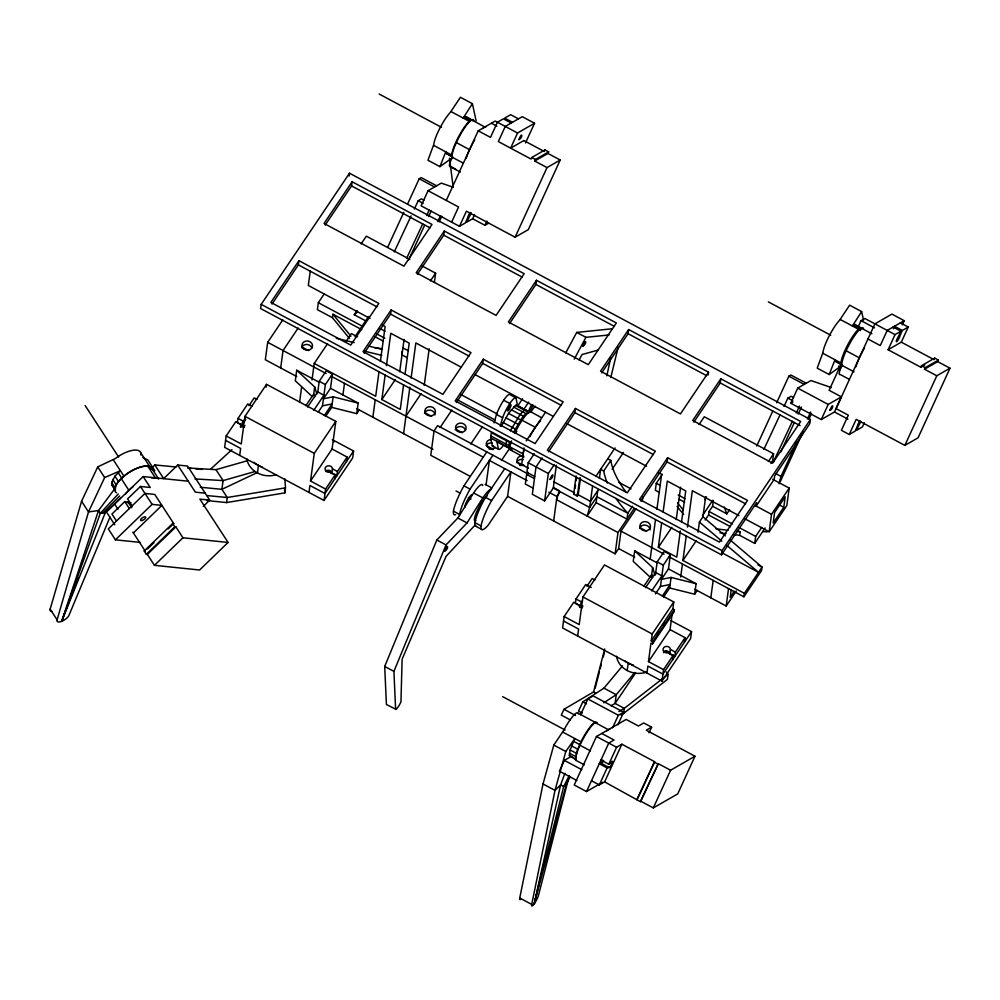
<?xml version="1.0" encoding="UTF-8"?>
<svg xmlns="http://www.w3.org/2000/svg" width="1000" height="1000" viewBox="0 0 1000 1000"><rect width="100%" height="100%" fill="white"/><g stroke="black" fill="none" stroke-linecap="round" stroke-linejoin="round"><path stroke-width="1.5" d="M569.338 755.387L576.163 759.663L569.338 755.387L570.125 749.963L574.85 738.55L565.8 751.5L555 790.375L531.725 904.412L519.738 898L543.025 783.962L553.812 745.088L563.913 730.037A20.95 4.088 -61.9 0 1 578.25 713.913M575.487 758.662L577.675 749.188L582.038 739.725A20.95 4.088 -61.9 0 1 595.7 722.6L577.575 712.913M244.488 427.212A3.725 3.237 7.7 0 1 240.888 424.688L235.9 421.512L226.188 435.938L224.638 447.362L324.025 500.475L352.65 457.987L353.587 451.012L333.025 440.025M206.825 500.525L226.55 502.575L227.237 497.512L221.9 489.312L223.088 480.6L215.975 469.663L187.913 467.987M251.838 406.138L247.738 403.938L238.025 418.363L237.413 422.812L242.913 425.25A3.725 3.237 7.7 0 1 244.838 425.3M240.413 427.1L240.812 424.137M245.087 418.663L242.5 422.5L242.213 424.588L243.75 425.412L241.238 443.988L226.188 435.938M242.325 425.438L243.512 420.8A3.725 3.237 7.7 0 1 244.475 420.712M239.688 455.412L240.637 448.438L225.588 440.387M324.025 500.475L325.575 489.05L310.525 481.012L332.075 449.012L335.812 421.375L266.525 384.35L244.975 416.35L244.037 423.325L242.5 422.5M261.188 304.363L260.625 308.538L721.475 554.812L756.637 502.625L756.162 506.112L774.175 479.363L774.65 475.875L809.812 423.675L810.375 419.513L349.513 173.225L261.188 304.363L722.038 550.65L721.475 554.812M282.825 319.825L267.688 342.312L265.325 359.75L296.712 376.525M266.15 387.137L266.525 384.35M257.425 472.925L258.438 465.425M280.688 367.95L283.05 350.513L298.188 328.038M272 304.05L298.387 264.875L298.95 260.7L378.837 303.387L350.75 345.087L270.863 302.4L298.95 260.7M319.088 382.2L296.712 370.238L295.287 380.788L312.137 396.475M310.275 270.95L308.312 285.475L370.037 318.463M226.55 502.575L284.8 492.887L285.487 487.837L284.875 478.888M299.562 402.438L301.613 387.212M324.4 293.688L318.325 302.7L317.387 309.675L332.438 317.712L349.525 338.55M312 380.012L314.237 363.45L327.537 343.7M314.6 396.875L313.725 394.038L314.688 386.975L296.712 370.238M307.587 407.05L317.775 391.925L319.212 381.287L326.287 370.8L332.425 374.087L330.5 388.3L323.438 398.787L333.113 396.825L358.162 403.075L356.725 413.625L331.688 407.375L325.588 416.438M349.137 176.012L349.513 173.225M332.438 317.712L332.912 314.225L361.737 329.625M308.975 492.438L309.913 485.462L324.975 493.5L353.587 451.012M310.525 481.012L314.262 453.375L335.812 421.375M325.175 225.1L351.562 185.925L352.125 181.762L432.013 224.45L403.925 266.15L324.038 223.463L352.125 181.762M318.275 412.1L322.488 405.85L325.363 384.575L332.425 374.087M331.688 407.375L333.113 396.825M332.075 449.012L347.125 457.062L337.413 471.488L336.812 475.925L331.9 473.3L332.413 468.3A3.725 3.237 7.7 0 0 327.85 465.863A3.725 3.237 7.7 0 0 325.225 469.762A3.725 3.237 7.7 0 0 329.787 472.2L335.288 474.625L334.688 479.075M342.925 394.975L344.487 383.35M346.525 461.5L347.125 457.062M372.863 417.212L375.213 399.775M378.963 372.025L375.688 396.287L314.237 363.45M380.4 361.4L385.125 326.525L382.375 325.062M364.175 353.3L390.562 314.125L391.125 309.962L471 352.65L442.912 394.35L363.038 351.662L391.125 309.962M403.6 384.762L400.262 409.425L381.838 399.562L385.163 374.913M386.413 365.662L390.788 333.3L409.225 343.15L405.062 373.975M402.188 351.25L401.725 354.738L407.2 357.663M399.7 371.8L404.087 339.438M403.587 433.625L409.862 387.2M411.1 378.038L415.838 342.95L461.15 367.163M434.375 282.4L435.625 273.188L422.038 265.925M417.35 274.363L443.738 235.188L444.3 231.012L524.175 273.7L496.087 315.4L416.213 272.712L444.3 231.012M424.225 385.387L429.175 348.762M528.062 473.975L437.6 425.637L434.075 430.875L430.775 455.3L470.188 476.362M456.35 402.562L482.725 363.387L483.3 359.212L563.175 401.9L535.087 443.6L455.213 400.913L483.3 359.212M486.087 484.862L489.387 460.438L527.163 480.625M509.513 323.612L535.9 284.438L536.475 280.275L616.35 322.962L588.263 364.663L508.375 321.975L536.475 280.275M481.1 525.938A27.3 5.325 -61.9 0 0 488.288 525.025L507.6 496.35L510.9 471.938L491.587 500.613A27.3 5.325 -61.9 0 0 481.1 525.938L474.963 522.65A27.3 5.325 -61.9 0 1 485.438 497.325L504.75 468.65M521.688 464.6L523.95 447.875M528.025 472.325L526.613 474.425L525.325 484.012L533.15 488.2M534.25 453.738L528.2 462.738L526.9 472.325L534.738 476.512M542.087 457.925L536.025 466.925L532.325 494.3L544.612 500.875L548.325 473.5L554.375 464.5M544.612 500.875L553.275 488.025L556.362 465.2M553.663 520.975L556.962 496.55L559.8 492.362M548.513 451.812L574.9 412.638L575.462 408.475L655.35 451.163L627.263 492.863L547.375 450.175L575.462 408.475M580.475 478.088L578.212 494.812L577.337 496.112L573.65 494.15L576.112 475.913M575.15 488.275L575.562 485.238M576.175 480.675L576.587 477.638M577.337 496.112L579.8 477.887M582.45 607.812A3.725 3.237 7.7 0 1 578.85 605.3L573.862 602.125L564.138 616.55L562.6 627.975L661.988 681.087L690.612 638.6L691.55 631.625L670.987 620.625M591.175 587.475L585.7 584.55L575.975 598.975L575.375 603.425L580.875 605.85A3.725 3.237 7.7 0 1 582.8 605.913M592.562 486.175L589.688 507.475L587.112 516.025L596.125 502.65L597.75 490.625M580.288 606.05L581.475 601.4A3.725 3.237 7.7 0 1 582.438 601.325M577.65 636.013L578.6 629.038L563.538 621M661.988 681.087L663.538 669.663L648.475 661.612L650.987 643.037L652.525 643.863L652.812 641.775L651.275 640.95L672.825 608.95L673.775 601.975L604.487 564.95L582.938 596.95L579.2 624.587L564.138 616.55M599.388 478.462L600.625 469.35L603.7 470.988L604.375 474.1A96.925 44.225 34 0 0 607.362 483M601.688 372.875L628.075 333.7L628.638 329.525L708.525 372.212L708.15 375M507.6 496.35L615.112 553.812L617.987 532.537L634.062 508.663M615.112 553.812L618.65 548.562L621.05 530.775M657.05 562.8L634.675 550.837L633.237 561.388L650.088 577.087M642.25 501.362L642.875 496.812M627.175 670.525L628.2 663.025M620.975 714.925L623.6 713.413L624.288 708.363L668.088 674.35L666.3 671.925M662.362 474.288L656.287 483.3L655.35 490.275L659.45 492.475M650.163 559.163L655.438 520.075M656.888 509.387L661.637 474.3L658.888 472.825M651.375 576.975L652.638 567.587L634.675 550.837M640.688 501.075L667.075 461.9L667.638 457.725L747.513 500.412L719.425 542.112L639.55 499.425L667.638 457.725M680.325 530.988L676.775 557.188L658.35 547.337L661.675 522.675M663.138 511.887L667.3 481.062L685.738 490.925L681.575 521.737M655.413 574.925L657.175 561.9L664.237 551.413L670.387 554.688L668.462 568.9L661.4 579.4L671.075 577.438L696.112 583.675L694.688 594.225L669.65 587.987L663.55 597.05M646.938 673.037L647.875 666.062L662.938 674.112L691.55 631.625M651.275 640.95L652.212 633.975L673.775 601.975M655.4 593.95L660.45 586.462L663.325 565.175L670.387 554.688M676.225 519.575L680.6 487.2M669.65 587.987L671.075 577.438M648.475 661.612L670.037 629.625L672.125 614.138M672.825 608.95L674.362 609.775L674.075 611.862L652.525 643.863M670.037 629.625L685.088 637.663L675.375 652.087L674.775 656.538L669.862 653.913L670.375 648.913A3.725 3.237 7.7 0 0 665.812 646.475A3.725 3.237 7.7 0 0 663.188 650.375A3.725 3.237 7.7 0 0 667.75 652.812L673.25 655.238L672.65 659.688M680.688 577.038L682.45 563.962M669.1 556.825L743.9 596.8L744.375 593.312L682.925 560.475L686.2 536.213M687.438 527.112L692.35 490.712L738.988 515.638M668.088 674.35L667.4 679.4L623.6 713.413M698.037 532.225L699.412 522.05L702.95 516.8L705.65 496.8M684.488 642.113L685.088 637.663M693.863 422.125L720.25 382.95L720.812 378.787L800.688 421.475L772.6 463.175L692.725 420.487L720.812 378.787M705.212 519.987L708.587 514.987L709.05 511.5L712.588 506.25L713.363 500.538M710.812 597.812L713.175 580.375M694.788 589.25L726.175 606.025L728.538 588.587M731.2 589.825L730.188 597.3L734.262 591.237M765.138 527.938L754.737 543.387L739.675 535.35L740.15 531.862L737.412 530.388M754.737 543.387L755.675 536.413L761.75 527.4M770.913 463.325L772.638 460.775L773.575 453.787L704.3 416.775L699.125 424.45M744.475 518.562L769.163 531.763L771.525 514.325L789.188 488.1L772.675 479.275M783.775 507.287L785.188 496.825L774.587 512.562L773.175 523.025L783.775 507.287L778.65 504.55M789.188 488.1L786.825 505.538L769.163 531.763M606.85 375.812L610.688 357.837M503.212 445.6A14.588 2.85 -61.9 0 1 498.488 449.263L492.337 445.975L490.637 437.962L491.325 432.675L509.45 442.362L508.75 445.538L509.475 448.562A20.95 4.088 -61.9 0 0 510.863 448.2M506.388 440.712L506.1 446.512M600.962 760.05L608.8 764.237L610.85 762.738A3.725 0.725 -61.9 0 1 612.45 761.812A3.725 0.725 -61.9 0 1 610.35 766.4A3.725 0.725 -61.9 0 1 608.75 767.325L600.913 763.138A3.725 0.725 -61.9 0 0 600.913 763.525M543.562 864.837L534.188 903.913A7.1 1.388 -61.9 0 1 531.725 904.412M610.788 377.525L618.138 347.287M568.225 779.712L538.587 895.025A7.1 1.388 -61.9 0 1 534.188 903.913L560.6 784.912L564.9 773.388M570.275 719.912L561.312 715.125L563.975 709.312L593.562 691.938L604.712 648.925M595.188 688.1L599.412 671.787M600.188 668.812L601.337 664.362M603.263 656.95L604.412 652.5M779.087 483.837L781.012 476.425L797.138 441.388M570.112 777.013L566.475 783.825L534.188 903.913L563.675 786.55L569.2 775.688M494.1 422.875L496.475 414.475A14.588 2.85 -61.9 0 1 503.725 400.2A14.588 2.85 -61.9 0 1 509.837 394.575L515.975 397.863L517.625 405.962L529.6 412.362L516.9 405.05L515.525 405.4L508.537 413.387L501.362 426.15M500.238 426.15L502.612 417.75A14.588 2.85 -61.9 0 1 509.862 403.475A14.588 2.85 -61.9 0 1 515.975 397.863M109.975 517.112L69.075 615.1A7.1 2.812 -33 0 1 61.7 621.337A7.1 2.812 -33 0 1 57.088 619.812L50.15 609.15L81.575 501.262L97.725 466.887L115.237 458.587A20.95 8.312 -33 0 1 140.85 455.062M57.088 619.812L88.513 511.925L104.65 477.55L120.425 470.725L114.938 476.138L111.662 482.475L111.838 484.9L115.388 490.363C114.612 483.55 121.163 478.725 125.725 474.712A20.95 8.312 -33 0 1 149.775 467.1M559.113 491.138L556.538 499.7L617.987 532.537M116.487 520.988L111.95 514.025L124.787 501.6L127.875 502.275A3.725 1.475 -33 0 0 130.85 502.587M74.2 588.038L61.7 621.337L98.537 510.538L114.838 488.625M75.287 585.138L78.012 577.9M476.138 120.862L472.4 103.688L460.425 97.287L450.312 112.413A20.95 4.088 -61.9 0 0 433.725 144.588L427.962 160.25L439.938 166.65L452.425 157.713M439.938 166.65L445.75 151.862L446.6 153.75L452.738 157.025L445.8 152.975M863.525 320.125L861.625 311.575L849.65 305.175L839.538 320.325A20.95 4.088 -61.9 0 0 822.962 352.5L817.212 368.15L829.188 374.55L840.45 366.45M829.188 374.55L834.987 359.762L835.837 361.637L841.988 364.925L835.037 360.875M120.463 498.05L105.325 512.587L61.7 621.337L100.312 513.275L118.25 494M474.888 525.288L446.025 556.425L402.113 659.212L400.962 701.925A7.1 1.388 -61.9 0 1 395.975 709.338L386.413 704.5L384.7 666.45L436.825 539.987L457.837 517.987L473.6 492.962A21.312 4.162 -61.9 0 1 482.8 485.525M395.625 709.425L393.925 671.375L446.037 544.913L467.05 522.913L482.825 497.887A21.312 4.162 -61.9 0 1 491.287 489.5M515.975 432.638L516.775 431.2M387.713 247.213L403.787 212.288M407.638 203.912L419.212 178.762L421.25 177.6L436.613 185.812M453 187.162L441.275 183.125L428.075 190.712L421.138 205.837L459.462 226.325L465.412 222.9L467.675 217.725A3.725 0.725 -61.9 0 1 470.25 212.488M408.6 260.062L424.725 225.025M428.587 216.612L431.175 211.012M446.275 200.438L478.2 130.812L495.2 121.05L517.55 133L534.55 123.25L522.263 116.675L505.262 126.438L498.325 141.562L531.05 159.05L531.75 157.513L544.963 149.925L548.65 151.9L547.938 153.438L534.738 161.025L547.025 167.587L560.225 160.012L547.938 153.438M437.812 221.537L440.387 215.938M439.2 221.863L441.788 216.213M451.625 222.138L458.562 207L428.075 190.712M459.462 226.325L466.4 211.188L515.1 237.213L528.3 229.638L560.225 160.012M474.562 214.613L472.663 218.738L466.712 222.162L469.288 216.8A3.725 0.725 -61.9 0 0 471.262 212.775M517.55 133L510.613 148.138L523.825 140.55M472.875 218.863L484.95 225.312L486.9 221.075M525.513 142.938L534.55 123.25M534.738 161.025L535.438 159.475L548.65 151.9M544.963 149.925L544.25 151.475L523.8 140.538M515.1 237.213L547.025 167.587M622.525 665.875L603.95 688.15L582.775 701.875L578.538 711.1L582.225 713.075M580.55 714.875L587.85 698.962L593.15 695.925L623.638 712.212L617.888 724.775M570.788 756.688L564.362 760.375L559.412 771.188L576.85 780.5M649 732.812L651.6 727.163L643.763 722.975L638.462 726.012L626.175 719.45L596.462 736.5L574.225 784.987L586.525 791.55L602.675 782.275M612.575 727.812L618.337 715.263L623.638 712.212M586.525 791.55L608.75 743.075L614.05 740.025L601.763 733.462M591.475 780.738L599.312 784.925L607.1 767.95L608.825 766.95M608.8 764.237L616.587 747.262L621.888 744.212L654.613 761.7L637.975 797.975M756.725 446.037L772.788 411.112M776.65 402.738L788.863 376.188L790.9 375.025L806.263 383.237M599.312 784.925L604.612 781.888L621.888 744.212M841.263 363.825L829.125 390.288L841.413 396.85L834.475 411.975L821.275 419.562L790.775 403.263L797.712 388.137L810.925 380.55L831.45 387.6M780.825 451.875L794.375 422.45M798.238 414.038L801.462 407.038M807.45 418.975L810.675 411.962M803.012 432.013L780.337 481.475L781.012 476.425L775.75 473.612M808.85 419.288L811.438 413.638M651.6 727.163L646.3 730.2L694.987 756.225L670.588 770.238L658.3 763.675L640.475 801.65L636.788 799.688L654.613 761.7M640.475 801.65L658.3 763.675M858.5 326.225L861.05 320.65L864.837 318.475L895.037 334.613L900.987 331.2L893.15 327.013M860.2 330.675L861.363 328.137M821.275 419.562L828.213 404.438L841.413 396.85M641.025 801.338L653.312 807.913L670.588 770.238M694.987 756.225L677.725 793.9L653.312 807.913M893.325 328.738L894.45 326.262L902.288 330.45L908.238 327.038L900.413 322.85M902.262 324.888L904.2 320.675L891.9 314.1L874.912 323.862L836.05 408.612L848.337 415.188L841.4 430.312L849.237 434.5L856.175 419.375L904.862 445.4L918.075 437.812L950 368.188L937.712 361.625L924.5 369.2L936.8 375.763L950 368.188M924.775 364.963L920.812 367.225L888.1 349.75L895.037 334.613M900.987 331.2L898.413 336.562A3.725 0.725 -61.9 0 0 896.312 341.138A3.725 0.725 -61.9 0 0 897.925 340.225A3.725 0.725 -61.9 0 0 900.025 335.637L902.288 330.45M864.325 422.8L862.438 426.925L856.488 430.337L859.05 424.975A3.725 0.725 -61.9 0 0 860.788 421.675M888.1 349.75L901.3 342.163L908.238 327.038M920.812 367.225L921.525 365.688L934.737 358.1L938.413 360.075L937.712 361.625M924.5 369.2L925.212 367.663L938.413 360.075M934.737 358.1L934.025 359.65L901.3 342.163M904.862 445.4L936.8 375.763M394.275 251.863L411.1 215.912M414.338 209L418.225 200.7L421.463 198.837L423.913 200.15M406.562 258.438L422.75 223.863M426.625 215.562L429.212 210.037M763.925 449.3L780.1 414.725M783.988 406.425L787.875 398.125L791.112 396.262L793.562 397.575M773.625 461.388L792.4 421.287M796.275 412.987L799.513 406.075M510.275 430.913L520.1 414.487L524.438 410.163L525.812 409.812L526.538 410.725M513.35 432.55L523.175 416.125L528.888 411.45M602.4 760.1L601.575 762.938L603.55 760.438M565.075 785.188L569.375 777M565.75 352.863L576.712 332.413L612.225 328.762M574.237 359.15L585.925 337.337L609.087 334.95M579.15 359.913L582.062 354.538L598.4 349.988M455.637 169.1L450.35 166.275A9.588 1.875 -61.9 0 1 452.35 157.4L452.175 157A21.662 4.225 -61.9 0 1 461.55 132.662A21.662 4.225 -61.9 0 1 473.738 120.588M541.538 417.675L531.025 411.925A9.588 1.875 -61.9 0 1 535.462 406.3M863.512 328.762A21.662 4.225 -61.9 0 0 851.325 340.838A21.662 4.225 -61.9 0 0 841.95 365.188L842.113 365.588A9.588 1.875 -61.9 0 0 840.125 374.45L849.375 379.4M472.4 103.688L463.162 118.062L465.75 116.6L472.688 120.65M861.625 311.575L852.387 325.975L854.975 324.487L861.925 328.537M249 405.625L254.2 397.9L256.938 399.363M361.163 243.837L366.337 236.163L409.812 259.387M243.938 422.038L245.662 419.475M365.887 320.975L354.237 314.75L357.062 310.55M345.875 341.712L351.362 333.562L357.512 336.838M305.875 405.688L313.725 394.038M355.025 336.637L368.6 316.475M313.738 410.337L323.925 395.213L317.775 391.925M324.312 415.538L332.163 403.888L322.488 405.85M430.45 280.863L435.625 273.188M356.725 413.625L359.3 409.8M381.838 399.562L395.288 379.588M325.575 489.05L335.288 474.625M405.938 416.188L421.087 393.713M440.025 427.612L451.8 410.125M470.75 444.038L482.525 426.55M455.662 514.65A27.3 5.325 -61.9 0 1 453.45 511.15A27.3 5.325 -61.9 0 1 463.938 485.838L486.775 451.912M517.487 406.312L522.575 398.775M459.513 515.612A27.3 5.325 -61.9 0 1 459.6 514.438A27.3 5.325 -61.9 0 1 470.075 489.113L492.925 455.2M523.638 409.6L528.713 402.062M501.475 460.45L509.888 447.962M526.225 440.863L545.6 412.1M628.638 329.525L600.55 371.225L680.438 413.913L708.525 372.212M573.65 494.15L574.525 492.837L554.075 481.912M595.988 476.238L615.037 447.95M603.7 470.988L610.8 460.45L607.725 458.812M598.3 489.8L590.513 501.375L577.025 494.162M612.163 469.237L623.413 452.512M632.513 506.238L627.8 513.225L627 519.15L596.125 502.65M636.15 508.638L621 531.125L664.112 554.163M586.962 586.225L592.163 578.5L594.9 579.975M658.35 547.337L671.8 527.35M643.838 586.3L651.688 574.65L652.562 577.487M645.55 587.65L655.738 572.537L661.888 575.825L651.7 590.938M704.862 499.6L706.562 497.075M702.525 515.487L712.7 500.363M682.925 560.475L696.225 540.725M662.275 596.15L670.125 584.5L660.45 586.462M712.588 506.25L726.838 513.862L729.663 509.675M768.413 461.475L773.575 453.787M657.025 634.087L658.75 631.525M663.062 625.125L664.788 622.562M652.812 641.775L674.362 609.775M635.562 673.012L615.062 703.438L611.025 705.812M722.038 550.65L810.375 419.513M694.688 594.225L697.262 590.413M663.538 669.663L673.25 655.238M726.175 606.025L736.275 591.038M744.375 593.312L762.038 567.087L730.125 539.938M743.9 596.8L761.562 570.575L762.038 567.087L757.938 564.888M634.812 672.438L616.237 694.712L603.787 702.788M102.825 512.925L119.625 495.975M566.475 783.825L563.675 786.55L560.6 784.912L555 790.375L543.025 783.962M152.613 467.062L154.812 464.95L176.062 466.987M188.263 481.225L143.138 476.55L106.475 512.013L114.787 524.8M143.138 476.55L150.238 487.488L140.438 486.463L127.587 498.888L132.125 505.863M203.287 506.362L209.713 500.15L187.537 466.05L177.725 465.037L163.7 478.612L154.812 464.95M168.225 528.862L173.7 523.562L154.775 494.45L144.963 493.438L108.312 528.9L115.425 539.825L152.075 504.363L161.887 505.387L133.4 532.938M209.713 500.15L199.9 499.137L228.075 542.45L182.95 537.775L175.837 526.838L147.35 554.4L146.35 554.3L144.225 551.013L172.7 523.462L173.7 523.562M147.413 549L153.988 542.638M146.35 554.3L174.838 526.737L175.837 526.838M147.35 554.4L154.462 565.325L182.95 537.775M228.075 542.45L199.587 570.013L154.462 565.325M210.588 469.162L231.95 449.625M861.125 327.775L857.663 330.012A20.95 4.088 -61.9 0 0 841.087 362.188L841.188 364.162M471.887 119.875L468.438 122.1A20.95 4.088 -61.9 0 0 451.85 154.275L451.938 156.263M354.237 314.75L357.612 311.887M618.9 711.525L624.288 708.363L615.062 703.438L616.237 694.712L603.95 688.15M484.95 225.312L488.738 223.137M904.2 320.675L887.2 330.425L880.263 345.562L867.975 338.988M790.775 403.263L792.938 402.025M849.237 434.5L855.188 431.087L857.45 425.9A3.725 0.725 -61.9 0 1 860.025 420.662M600.988 762.763L599.263 763.763L607.1 767.95M636.788 799.688L604.612 781.888M257.475 472.488L221.9 489.312L200.287 487.25M215.975 469.663L247.712 460.637M254.825 471.575L223.088 480.6L195.025 478.925M285.487 487.837L227.237 497.512L207.162 495.588M105.325 512.587L100.312 513.275L98.537 510.538L88.513 511.925L81.575 501.262M762.65 531.538L767.25 531.912M188.212 468.15L191.25 468.438M195.8 468.875L201.875 469.462M205.175 493.175L195.375 492.163L177.725 465.037M115.425 539.825L140.087 542.388M144.225 551.013L145.225 551.112L132.875 532.137M374.888 347.8L382.463 348.762M715.875 528.787L728.012 530.325M737.113 531.475L740.15 531.862M719.963 532.85L726.025 533.625M733.612 534.575L739.675 535.35M336.362 338.3L354.162 342.587M369 346.175L382.362 349.4M363.988 351.062L381.788 355.363M142.887 457.575L147.863 459.988L154.787 470.65L151.062 468.837M518.462 118.85L510.637 114.663L504.675 118.088L512.513 122.275M511.213 123.012L503.387 118.825L497.425 122.25L490.487 137.375L478.2 130.812M861.05 320.65L874.475 327.825M491.413 123.225L496.863 126.15M857.013 325.9L871.938 333.787M484.8 127.025L465.75 116.6M853.525 324.988L859.663 328.275M464.3 117.088L470.438 120.375M840.413 319.575L858.538 329.263M451.188 111.662L469.312 121.35M531.75 157.513L535.438 159.475M921.525 365.688L925.212 367.663M768.363 301.887L830.713 335.213M379.125 94L441.475 127.312M846.125 350.763L859.338 357.825M456.35 142.587L469.562 149.65M433.762 145.45L451.887 155.137M823 353.363L841.125 363.05M452.4 157.3L462.975 162.95M842.175 365.475L854.062 371.838M449.725 166.425L460.3 172.075M788.863 376.188L804.225 384.4M419.212 178.762L434.575 186.975M797.712 388.137L828.213 404.438M834.475 411.975L847.9 419.15M418.225 200.7L423.137 203.325M787.875 398.125L792.788 400.75M351.562 185.925L430.062 227.875M443.738 235.188L522.238 277.137M535.9 284.438L614.412 326.4M628.075 333.7L706.575 375.65M720.25 382.95L800.125 425.637M576.712 332.413L585.925 337.337M772.638 460.775L774.175 461.587M755.013 505.5L771.525 514.325M298.387 264.875L376.887 306.825M390.562 314.125L469.062 356.087M482.725 363.387L561.237 405.337M574.9 412.638L653.413 454.6M667.075 461.9L745.575 503.85M474.888 374.5L553.15 416.325M566.888 423.663L646.525 466.225M379.812 328.413L384.988 331.188M515.525 405.4L527.5 411.812M503.688 400.238L509.837 403.525M318.325 302.7L362.212 326.15M376.575 333.825L384.812 338.225M402.638 347.75L408.125 350.675M513.575 407L525.562 413.4M656.287 483.3L660.4 485.5M678.225 495.025L685.088 498.688M709.05 511.5L732.362 523.962M739.225 527.625L755.675 536.413M374.738 336.587L382.975 340.988M679.1 499.237L684.6 502.163M708.587 514.987L730.55 526.725M511.2 409.725L523.175 416.125M522.125 420.262L535.337 427.325M508.537 413.387L520.525 419.8M505.8 417.762L517.775 424.162M460.525 394.363L497.4 414.075M496.475 414.475L502.612 417.75M618.913 482.375L630.988 488.837M503.15 422.525L515.125 428.925M456.987 399.613L495.238 420.05M721.637 552.625L758.5 572.325L726.6 545.175M490.625 435.85L508.75 445.538M509.913 446.9L523.125 453.963M508.762 447.65L490.637 437.962L491.35 438.875M509.162 448.162L497.5 442.15A20.95 4.088 -61.9 0 0 498.875 441.8M510.637 450.075L523.85 457.137A21.662 4.225 -61.9 0 1 523.862 450.662M528.2 462.738L548.325 473.5M301.975 347.05L308.65 350.625M424.862 412.725L431.55 416.3M455.588 429.15L462.262 432.713M486.312 445.562L492.987 449.137M517.038 461.987L528.513 468.25M639.925 527.663L646.612 531.225M553.737 487.7L559.15 490.588M553.275 488.025L589.688 507.475L596.925 496.725L627.8 513.225L624.55 509.538A96.925 44.225 34 0 1 616.025 498.488M526.613 474.425L534.45 478.612M434.075 430.875L483.25 457.163M548.837 492.212L556.962 496.55M267.688 342.312L326.15 373.55M331.138 376.213L433.988 431.188M319.212 381.287L325.363 384.575M657.175 561.9L663.325 565.175M330.5 388.3L358.162 403.075M668.462 568.9L696.112 583.675M356.825 408.65L432.975 449.338M618.65 548.562L634.675 557.125M485.138 484.35L491.938 487.987M463.938 485.838L470.075 489.113M485.438 497.325L491.587 500.613M473.6 492.962L482.825 497.887M456.012 490.95L460.112 493.137M468.3 497.512L471.037 498.975M453.45 511.15L459.6 514.438M475.9 526.3L482.05 529.587M457.837 517.987L467.05 522.913M244.975 416.35L314.262 453.375M582.938 596.95L652.212 633.975M238.025 418.363L242.925 420.988M332.5 468.862L337.413 471.488M575.975 598.975L580.887 601.6M670.462 649.463L675.375 652.087M436.825 539.987L446.037 544.913M593.562 691.938L596.188 693.35M587.85 698.962L618.337 715.263M582.775 701.875L586.462 703.838M595.15 722.613L608.362 729.675M563.975 709.312L575.487 715.475M654.062 762.013L657.75 763.988M596.462 736.5L616.587 747.262M502.738 696.675L565.087 730M562.875 732.15L581 741.838M573.5 741.287L579.65 744.575M579.913 745.238L590.487 750.888M571.538 745.9L577.675 749.188M570.125 749.963L576.275 753.238M569.375 753.188L575.525 756.475M553.812 745.088L565.8 751.5M584.388 764.85L576.462 760.625A21.662 4.225 -61.9 0 1 583.725 737.738A21.662 4.225 -61.9 0 1 597.3 723.238M564.362 760.375L581.812 769.7M384.7 666.45L393.925 671.375M702.95 516.8L725.4 535.913M699.412 522.05L721.862 541.163M854.975 324.487L855.775 325.25M111.838 484.9L115.363 489.85M677.513 502.938L683.213 509.875M677.038 506.425L683.688 514.525M332.912 314.225L350.95 336.213M332.375 439.513L334.263 441.825M530.962 412.025L530.737 411.725A21.662 4.225 -61.9 0 0 514.663 433.45M158.688 478.988L151.888 468.537A21.662 8.6 -33 0 0 127.625 473.4A21.662 8.6 -33 0 0 116.538 492.825M140.675 452.65L151.163 468.775M147.7 466.062L155.338 477.812M172.7 523.462L174.838 526.737M140.438 486.463L152.075 504.363M85.15 405.562L118.612 457.013M113.488 460.075L123.975 476.2M118.162 472.65L121.713 478.113M121.25 478.575L128.887 490.325M114.938 476.138L118.488 481.6M127.987 501.925L131.762 507.738M112.713 479.487L116.275 484.963M124.787 501.6L129.325 508.562M111.662 482.475L115.213 487.95M97.725 466.887L104.65 477.55M114.65 504.1L117.975 509.225M724.237 506.987L726.838 513.862M652.638 567.587L654.825 574.688M314.688 386.975L316.863 394.087M496.775 441.238L498.488 449.263M669.862 653.913L669.775 653.363A3.725 3.237 7.7 0 0 663.55 651.712M331.9 473.3L331.812 472.75A3.725 3.237 7.7 0 0 325.588 471.1M838.812 365.938L839.412 370.5M449.487 158.188L453.2 187.25M284.5 488.413L284.8 492.887M476.475 526.337A27.3 5.325 -61.9 0 1 474.963 522.65M475.825 520.65A14.212 2.775 -61.9 0 1 475.838 513.9A14.212 2.775 -61.9 0 1 484.225 498.85L485.775 496.987A14.212 2.775 -61.9 0 1 487.15 495.95M489.125 449.087A5.15 4.475 7.7 0 1 493.025 449.65M519.85 465.5A5.15 4.475 7.7 0 1 522.5 465.588M125.625 493.938A21.662 8.6 -33 0 1 132.988 486.8M151.7 477.962A21.662 8.6 -33 0 1 158.012 478.612M663.575 652.688A3.025 2.625 7.7 0 1 669.087 653.5M579.712 607.087A3.025 2.625 7.7 0 1 582.625 606.5M520.612 899.3A7.1 1.388 -61.9 0 1 519.738 898M466.125 158.55A21.662 4.225 -61.9 0 1 474.762 139.725M482.8 128.637A21.662 4.225 -61.9 0 1 486.213 126.675M51.962 611.337A7.1 2.812 -33 0 1 50.15 609.15M855.9 366.737A21.662 4.225 -61.9 0 1 864.538 347.9M424.525 413.413A5.325 4.625 7.7 0 1 430.35 410.2A5.325 4.625 7.7 0 1 434.975 414.938M495.35 447.525A5.325 4.625 7.7 0 1 486.675 445.75A5.325 4.625 7.7 0 1 491.575 439.487M486.5 445.15A5.325 4.625 7.7 0 1 492.475 443.175M301.625 347.738A5.325 4.625 7.7 0 1 306.762 344.462A5.325 4.625 7.7 0 1 311.9 348.062M639.587 528.35A5.325 4.625 7.7 0 1 645.413 525.125A5.325 4.625 7.7 0 1 650.05 529.875M523.688 465.062A5.325 4.625 7.7 0 1 516.987 460.375A5.325 4.625 7.7 0 1 523.675 456.1M516.7 462.675A5.325 4.625 7.7 0 1 523.2 459.588M455.25 429.837A5.325 4.625 7.7 0 1 460.375 426.55A5.325 4.625 7.7 0 1 465.513 430.15M646.263 672.212A21.662 18.825 7.7 0 1 616.525 656.312M633.413 665.075A21.662 18.825 7.7 0 1 624.738 660.763M326.087 471.55A3.025 2.625 7.7 0 1 331.238 473.575M241.275 427.013A3.025 2.625 7.7 0 1 244.662 425.9M606.362 731.287A21.662 4.225 -61.9 0 1 609.775 729.325M603.475 760.6A3.725 0.725 -61.9 0 1 601.275 763.625M276.5 474.613A21.662 18.825 7.7 0 1 246.762 458.713M262.3 467.075A21.662 18.825 7.7 0 1 253.95 462.287M529.763 436.75A21.662 4.225 -61.9 0 1 540.538 420.75M512.05 449.738A21.662 4.225 -61.9 0 1 511.538 440.9M625.712 491.675A96.925 44.225 34 0 1 610.8 460.45M493.612 445.9A14.588 2.85 -61.9 0 1 492.337 445.975M464.8 507.438A7.287 1.425 -61.9 0 1 467.962 499.263A7.287 1.425 -61.9 0 1 472.05 495.2M528.513 412.85A7.287 1.425 -61.9 0 1 531.675 404.675M529.462 412.587A21.312 4.162 -61.9 0 1 533.2 405.213M444.712 551.062C448.675 549.725 448.4 541.562 444.712 551.062M518.9 139.613C522.875 138.275 522.587 130.1 518.9 139.613M550.05 479.425C554.025 478.075 553.737 469.913 550.05 479.425M582.837 346.1C586.8 344.762 586.512 336.6 582.837 346.1M829.9 410.25C833.6 409.425 833.825 400.538 829.9 410.25M142.262 520.45A3.025 1.2 -33 0 0 145.7 517.125A3.025 1.2 -33 0 0 141.438 518.525A3.025 1.2 -33 0 0 142.262 520.45M426.388 414.45A5.325 4.625 7.7 0 0 435.275 412.65A5.325 4.625 7.7 0 0 428.75 406.763A5.325 4.625 7.7 0 0 426.388 414.45M303.488 348.775A5.325 4.625 7.7 0 0 312.375 346.975A5.325 4.625 7.7 0 0 305.85 341.087A5.325 4.625 7.7 0 0 303.488 348.775M641.45 529.375A5.325 4.625 7.7 0 0 650.337 527.575A5.325 4.625 7.7 0 0 643.812 521.7A5.325 4.625 7.7 0 0 641.45 529.375M457.1 430.863A5.325 4.625 7.7 0 0 466 429.062A5.325 4.625 7.7 0 0 459.475 423.188A5.325 4.625 7.7 0 0 457.1 430.863M508.587 410.2A3.55 0.688 -61.9 0 0 511.037 404.862A3.55 0.688 -61.9 0 0 508.175 408.488A3.55 0.688 -61.9 0 0 508.587 410.2"/></g></svg>
